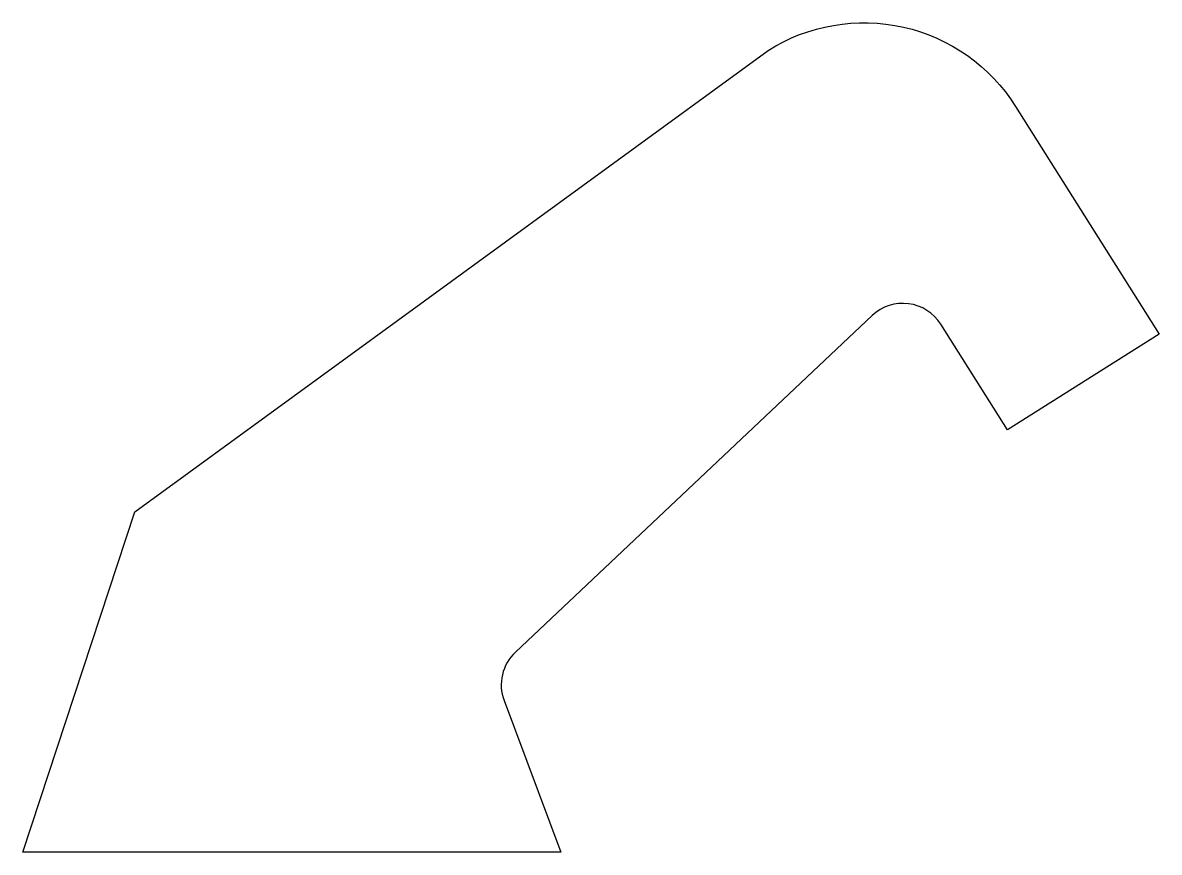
# Model space of a CAD drawing. Extents: x 0 to 12.6, y 0 to 9.2.
import ezdxf

# ---------------------------------------------------------------- set-up
doc = ezdxf.new("R2010")
doc.units = 0
doc.header["$MEASUREMENT"] = 0
doc.layers.get('0').update_dxf_attribs({"linetype": 'CONTINUOUS'})

msp = doc.modelspace()

# ---------------------------------------------------------------- linework, layer by layer
msp.add_lwpolyline([(5.462, 2.228, 0.302137), (5.336, 1.689), (5.97, 0), (-0.03, 0), (1.219, 3.794), (8.279, 8.932, -0.414214), (11.038, 8.309), (12.64, 5.773), (10.949, 4.705), (10.205, 5.882, 0.471862), (9.439, 5.979)], format="xyb", close=True)

doc.saveas('drawing.dxf')
